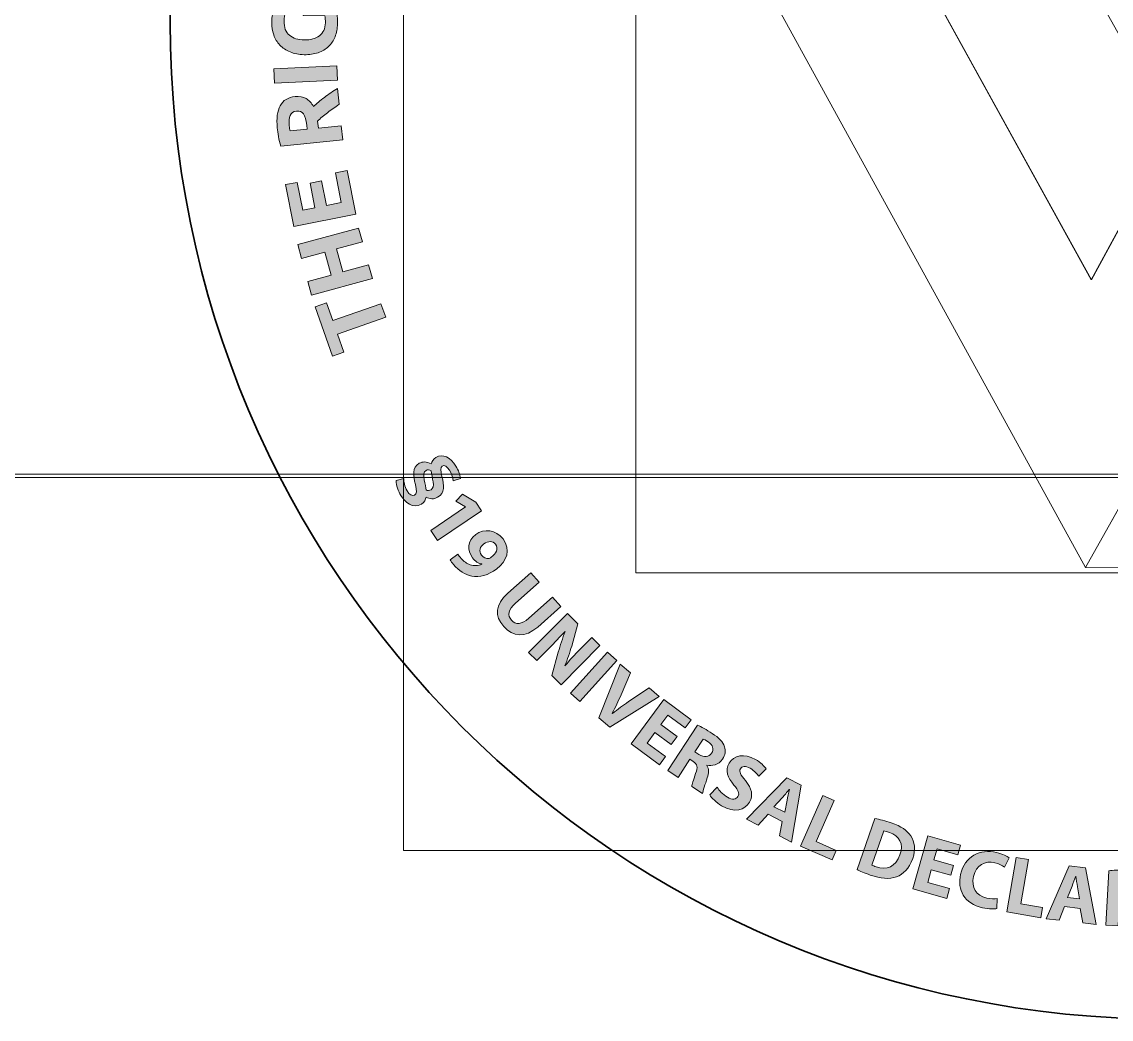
# Model space of a CAD drawing. Header units: inches. Extents: x -2274 to 2242, y -41 to -2.
# Drawn here: x 6.42 to 27.72, y -40.91 to -21.41 of the extents above; entities that cross this region are included whole.
import ezdxf

# ---------------------------------------------------------------- set-up
doc = ezdxf.new("R2010")
doc.units = ezdxf.units.IN
doc.header["$MEASUREMENT"] = 0
doc.layers.add('Layer 3', color=7, linetype='Continuous')

# ---------------------------------------------------------------- blocks, each defined once
blk = doc.blocks.new('block 10')
at = {"layer": 'Layer 3', "true_color": 0xffffff}
h = blk.add_hatch(color=7, dxfattribs=at)
h.dxf.hatch_style = 2
edge = h.paths.add_edge_path()
edge.add_spline(control_points=[(11.545, -21.392), (11.542, -21.522), (11.577, -21.616), (11.648, -21.674), (11.719, -21.733), (11.816, -21.764), (11.941, -21.766), (12.002, -21.766), (12.056, -21.76), (12.106, -21.747), (12.156, -21.733), (12.198, -21.713), (12.234, -21.685), (12.27, -21.657), (12.299, -21.622), (12.319, -21.579), (12.339, -21.537), (12.35, -21.487), (12.351, -21.431), (12.351, -21.4), (12.351, -21.373), (12.35, -21.351), (12.349, -21.329), (12.347, -21.31), (12.344, -21.293), (12.344, -21.293), (11.915, -21.286), (11.915, -21.286), (11.915, -21.286), (11.919, -21.009), (11.919, -21.009), (11.919, -21.009), (12.53, -21.019), (12.53, -21.019), (12.543, -21.052), (12.556, -21.106), (12.569, -21.179), (12.583, -21.253), (12.589, -21.344), (12.587, -21.452), (12.586, -21.545), (12.57, -21.628), (12.54, -21.703), (12.511, -21.778), (12.468, -21.842), (12.413, -21.894), (12.357, -21.947), (12.289, -21.987), (12.209, -22.015), (12.129, -22.043), (12.039, -22.056), (11.936, -22.054), (11.833, -22.052), (11.742, -22.035), (11.663, -22.001), (11.584, -21.968), (11.517, -21.923), (11.463, -21.866), (11.409, -21.81), (11.368, -21.744), (11.341, -21.668), (11.314, -21.592), (11.301, -21.512), (11.302, -21.426), (11.303, -21.368), (11.308, -21.315), (11.316, -21.269), (11.325, -21.222), (11.334, -21.181), (11.345, -21.148), (11.355, -21.114), (11.366, -21.087), (11.377, -21.065), (11.388, -21.043), (11.397, -21.027), (11.403, -21.018), (11.403, -21.018), (11.624, -21.102), (11.624, -21.102), (11.603, -21.139), (11.585, -21.183), (11.57, -21.232), (11.554, -21.281), (11.546, -21.334), (11.545, -21.392)], knot_values=[0, 0, 0, 0, 1, 1, 1, 2, 2, 2, 3, 3, 3, 4, 4, 4, 5, 5, 5, 6, 6, 6, 7, 7, 7, 8, 8, 8, 9, 9, 9, 10, 10, 10, 11, 11, 11, 12, 12, 12, 13, 13, 13, 14, 14, 14, 15, 15, 15, 16, 16, 16, 17, 17, 17, 18, 18, 18, 19, 19, 19, 20, 20, 20, 21, 21, 21, 22, 22, 22, 23, 23, 23, 24, 24, 24, 25, 25, 25, 26, 26, 26, 27, 27, 27, 28, 28, 28, 28], degree=3, periodic=1)
h = blk.add_hatch(color=7, dxfattribs=at)
h.dxf.hatch_style = 2
h.paths.add_polyline_path([(11.356, -22.609), (11.342, -22.332), (12.575, -22.274), (12.588, -22.551)])
h = blk.add_hatch(color=7, dxfattribs=at)
h.dxf.hatch_style = 2
edge = h.paths.add_edge_path()
edge.add_spline(control_points=[(11.412, -23.484), (11.394, -23.3), (11.412, -23.156), (11.468, -23.051), (11.524, -22.946), (11.621, -22.887), (11.759, -22.873), (11.845, -22.865), (11.917, -22.878), (11.975, -22.912), (12.032, -22.946), (12.08, -22.999), (12.118, -23.07), (12.147, -23.042), (12.179, -23.013), (12.216, -22.982), (12.253, -22.951), (12.291, -22.92), (12.332, -22.889), (12.372, -22.858), (12.415, -22.828), (12.459, -22.798), (12.503, -22.769), (12.546, -22.741), (12.589, -22.715), (12.589, -22.715), (12.62, -23.024), (12.62, -23.024), (12.582, -23.051), (12.544, -23.078), (12.505, -23.105), (12.466, -23.132), (12.428, -23.16), (12.391, -23.188), (12.355, -23.216), (12.32, -23.244), (12.288, -23.271), (12.256, -23.298), (12.226, -23.325), (12.2, -23.352), (12.2, -23.352), (12.214, -23.488), (12.214, -23.488), (12.214, -23.488), (12.662, -23.444), (12.662, -23.444), (12.662, -23.444), (12.69, -23.72), (12.69, -23.72), (12.69, -23.72), (11.48, -23.841), (11.48, -23.841), (11.462, -23.781), (11.447, -23.72), (11.436, -23.656), (11.425, -23.592), (11.417, -23.535), (11.412, -23.484)], knot_values=[0, 0, 0, 0, 1, 1, 1, 2, 2, 2, 3, 3, 3, 4, 4, 4, 5, 5, 5, 6, 6, 6, 7, 7, 7, 8, 8, 8, 9, 9, 9, 10, 10, 10, 11, 11, 11, 12, 12, 12, 13, 13, 13, 14, 14, 14, 15, 15, 15, 16, 16, 16, 17, 17, 17, 18, 18, 18, 19, 19, 19, 19], degree=3, periodic=1)
edge = h.paths.add_edge_path()
edge.add_spline(control_points=[(11.646, -23.445), (11.648, -23.465), (11.65, -23.483), (11.653, -23.499), (11.656, -23.514), (11.659, -23.529), (11.661, -23.543), (11.661, -23.543), (11.994, -23.51), (11.994, -23.51), (11.994, -23.51), (11.987, -23.432), (11.987, -23.432), (11.976, -23.328), (11.956, -23.255), (11.925, -23.213), (11.895, -23.171), (11.848, -23.153), (11.786, -23.159), (11.725, -23.165), (11.685, -23.192), (11.664, -23.24), (11.643, -23.288), (11.637, -23.356), (11.646, -23.445)], knot_values=[0, 0, 0, 0, 1, 1, 1, 2, 2, 2, 3, 3, 3, 4, 4, 4, 5, 5, 5, 6, 6, 6, 7, 7, 7, 8, 8, 8, 8], degree=3, periodic=1)
h = blk.add_hatch(color=7, dxfattribs=at)
h.dxf.hatch_style = 2
h.paths.add_polyline_path([(12.945, -25.175), (11.734, -25.412), (11.574, -24.595), (11.803, -24.55), (11.909, -25.095), (12.147, -25.048), (12.052, -24.564), (12.276, -24.52), (12.371, -25.005), (12.662, -24.947), (12.548, -24.362), (12.776, -24.317)])
h = blk.add_hatch(color=7, dxfattribs=at)
h.dxf.hatch_style = 2
h.paths.add_polyline_path([(11.885, -26.036), (11.812, -25.768), (13.002, -25.444), (13.076, -25.712), (12.57, -25.849), (12.693, -26.3), (13.198, -26.162), (13.271, -26.43), (12.081, -26.754), (12.008, -26.486), (12.463, -26.362), (12.34, -25.912)])
h = blk.add_hatch(color=7, dxfattribs=at)
h.dxf.hatch_style = 2
h.paths.add_polyline_path([(12.152, -26.982), (12.375, -26.903), (12.498, -27.254), (13.439, -26.924), (13.531, -27.186), (12.59, -27.516), (12.714, -27.867), (12.49, -27.946)])
at = {"layer": 'Layer 3', "lineweight": 0}
for points in [[(11.356, -22.609), (11.342, -22.332), (12.575, -22.274), (12.588, -22.551), (11.356, -22.609)], [(12.945, -25.175), (11.734, -25.412), (11.574, -24.595), (11.803, -24.55), (11.909, -25.095), (12.147, -25.048), (12.052, -24.564), (12.276, -24.52), (12.371, -25.005), (12.662, -24.947), (12.548, -24.362), (12.776, -24.317), (12.945, -25.175)], [(11.885, -26.036), (11.812, -25.768), (13.002, -25.444), (13.076, -25.712), (12.57, -25.849), (12.693, -26.3), (13.198, -26.162), (13.271, -26.43), (12.081, -26.754), (12.008, -26.486), (12.463, -26.362), (12.34, -25.912), (11.885, -26.036)], [(12.152, -26.982), (12.375, -26.903), (12.498, -27.254), (13.439, -26.924), (13.531, -27.186), (12.59, -27.516), (12.714, -27.867), (12.49, -27.946), (12.152, -26.982)]]:
    blk.add_lwpolyline(points, dxfattribs=at)
for points, knots in [([(11.545, -21.392), (11.542, -21.522), (11.577, -21.616), (11.648, -21.674), (11.719, -21.733), (11.816, -21.764), (11.941, -21.766), (12.002, -21.766), (12.056, -21.76), (12.106, -21.747), (12.156, -21.733), (12.198, -21.713), (12.234, -21.685), (12.27, -21.657), (12.299, -21.622), (12.319, -21.579), (12.339, -21.537), (12.35, -21.487), (12.351, -21.431), (12.351, -21.4), (12.351, -21.373), (12.35, -21.351), (12.349, -21.329), (12.347, -21.31), (12.344, -21.293), (12.344, -21.293), (11.915, -21.286), (11.915, -21.286), (11.915, -21.286), (11.919, -21.009), (11.919, -21.009), (11.919, -21.009), (12.53, -21.019), (12.53, -21.019), (12.543, -21.052), (12.556, -21.106), (12.569, -21.179), (12.583, -21.253), (12.589, -21.344), (12.587, -21.452), (12.586, -21.545), (12.57, -21.628), (12.54, -21.703), (12.511, -21.778), (12.468, -21.842), (12.413, -21.894), (12.357, -21.947), (12.289, -21.987), (12.209, -22.015), (12.129, -22.043), (12.039, -22.056), (11.936, -22.054), (11.833, -22.052), (11.742, -22.035), (11.663, -22.001), (11.584, -21.968), (11.517, -21.923), (11.463, -21.866), (11.409, -21.81), (11.368, -21.744), (11.341, -21.668), (11.314, -21.592), (11.301, -21.512), (11.302, -21.426), (11.303, -21.368), (11.308, -21.315), (11.316, -21.269), (11.325, -21.222), (11.334, -21.181), (11.345, -21.148), (11.355, -21.114), (11.366, -21.087), (11.377, -21.065), (11.388, -21.043), (11.397, -21.027), (11.403, -21.018), (11.403, -21.018), (11.624, -21.102), (11.624, -21.102), (11.603, -21.139), (11.585, -21.183), (11.57, -21.232), (11.554, -21.281), (11.546, -21.334), (11.545, -21.392)], [0, 0, 0, 0, 1, 1, 1, 2, 2, 2, 3, 3, 3, 4, 4, 4, 5, 5, 5, 6, 6, 6, 7, 7, 7, 8, 8, 8, 9, 9, 9, 10, 10, 10, 11, 11, 11, 12, 12, 12, 13, 13, 13, 14, 14, 14, 15, 15, 15, 16, 16, 16, 17, 17, 17, 18, 18, 18, 19, 19, 19, 20, 20, 20, 21, 21, 21, 22, 22, 22, 23, 23, 23, 24, 24, 24, 25, 25, 25, 26, 26, 26, 27, 27, 27, 28, 28, 28, 28]), ([(11.412, -23.484), (11.394, -23.3), (11.412, -23.156), (11.468, -23.051), (11.524, -22.946), (11.621, -22.887), (11.759, -22.873), (11.845, -22.865), (11.917, -22.878), (11.975, -22.912), (12.032, -22.946), (12.08, -22.999), (12.118, -23.07), (12.147, -23.042), (12.179, -23.013), (12.216, -22.982), (12.253, -22.951), (12.291, -22.92), (12.332, -22.889), (12.372, -22.858), (12.415, -22.828), (12.459, -22.798), (12.503, -22.769), (12.546, -22.741), (12.589, -22.715), (12.589, -22.715), (12.62, -23.024), (12.62, -23.024), (12.582, -23.051), (12.544, -23.078), (12.505, -23.105), (12.466, -23.132), (12.428, -23.16), (12.391, -23.188), (12.355, -23.216), (12.32, -23.244), (12.288, -23.271), (12.256, -23.298), (12.226, -23.325), (12.2, -23.352), (12.2, -23.352), (12.214, -23.488), (12.214, -23.488), (12.214, -23.488), (12.662, -23.444), (12.662, -23.444), (12.662, -23.444), (12.69, -23.72), (12.69, -23.72), (12.69, -23.72), (11.48, -23.841), (11.48, -23.841), (11.462, -23.781), (11.447, -23.72), (11.436, -23.656), (11.425, -23.592), (11.417, -23.535), (11.412, -23.484)], [0, 0, 0, 0, 1, 1, 1, 2, 2, 2, 3, 3, 3, 4, 4, 4, 5, 5, 5, 6, 6, 6, 7, 7, 7, 8, 8, 8, 9, 9, 9, 10, 10, 10, 11, 11, 11, 12, 12, 12, 13, 13, 13, 14, 14, 14, 15, 15, 15, 16, 16, 16, 17, 17, 17, 18, 18, 18, 19, 19, 19, 19]), ([(11.646, -23.445), (11.648, -23.465), (11.65, -23.483), (11.653, -23.499), (11.656, -23.514), (11.659, -23.529), (11.661, -23.543), (11.661, -23.543), (11.994, -23.51), (11.994, -23.51), (11.994, -23.51), (11.987, -23.432), (11.987, -23.432), (11.976, -23.328), (11.956, -23.255), (11.925, -23.213), (11.895, -23.171), (11.848, -23.153), (11.786, -23.159), (11.725, -23.165), (11.685, -23.192), (11.664, -23.24), (11.643, -23.288), (11.637, -23.356), (11.646, -23.445)], [0, 0, 0, 0, 1, 1, 1, 2, 2, 2, 3, 3, 3, 4, 4, 4, 5, 5, 5, 6, 6, 6, 7, 7, 7, 8, 8, 8, 8])]:
    blk.add_open_spline(points, degree=3, knots=knots, dxfattribs=at)
blk = doc.blocks.new('block 11')
at = {"layer": 'Layer 3', "true_color": 0xffffff}
h = blk.add_hatch(color=7, dxfattribs=at)
h.dxf.hatch_style = 2
edge = h.paths.add_edge_path()
edge.add_spline(control_points=[(14.848, -30.383), (14.843, -30.331), (14.827, -30.261), (14.778, -30.18), (14.73, -30.099), (14.678, -30.072), (14.638, -30.096), (14.597, -30.12), (14.601, -30.183), (14.63, -30.3), (14.674, -30.476), (14.688, -30.62), (14.547, -30.705), (14.474, -30.749), (14.394, -30.743), (14.319, -30.705), (14.315, -30.743), (14.291, -30.804), (14.229, -30.842), (14.062, -30.942), (13.904, -30.797), (13.827, -30.67), (13.778, -30.588), (13.731, -30.479), (13.734, -30.377), (13.734, -30.377), (13.884, -30.341), (13.884, -30.341), (13.884, -30.395), (13.901, -30.5), (13.951, -30.583), (13.994, -30.655), (14.05, -30.693), (14.097, -30.665), (14.142, -30.638), (14.142, -30.582), (14.112, -30.458), (14.069, -30.286), (14.047, -30.125), (14.185, -30.043), (14.244, -30.007), (14.336, -30.003), (14.42, -30.056), (14.427, -30.014), (14.462, -29.957), (14.512, -29.927), (14.651, -29.843), (14.804, -29.931), (14.905, -30.098), (14.952, -30.178), (14.986, -30.258), (14.994, -30.34), (14.994, -30.34), (14.848, -30.383), (14.848, -30.383)], knot_values=[0, 0, 0, 0, 1, 1, 1, 2, 2, 2, 3, 3, 3, 4, 4, 4, 5, 5, 5, 6, 6, 6, 7, 7, 7, 8, 8, 8, 9, 9, 9, 10, 10, 10, 11, 11, 11, 12, 12, 12, 13, 13, 13, 14, 14, 14, 15, 15, 15, 16, 16, 16, 17, 17, 17, 18, 18, 18, 18], degree=3, periodic=1)
edge = h.paths.add_edge_path()
edge.add_spline(control_points=[(14.284, -30.366), (14.298, -30.443), (14.319, -30.522), (14.322, -30.564), (14.351, -30.578), (14.388, -30.578), (14.417, -30.561), (14.457, -30.537), (14.473, -30.489), (14.459, -30.407), (14.446, -30.336), (14.425, -30.242), (14.42, -30.189), (14.388, -30.169), (14.351, -30.164), (14.319, -30.182), (14.274, -30.21), (14.263, -30.267), (14.284, -30.366)], knot_values=[0, 0, 0, 0, 1, 1, 1, 2, 2, 2, 3, 3, 3, 4, 4, 4, 5, 5, 5, 6, 6, 6, 6], degree=3, periodic=1)
h = blk.add_hatch(color=7, dxfattribs=at)
h.dxf.hatch_style = 2
h.paths.add_polyline_path([(15.094, -30.896), (15.093, -30.893), (14.903, -30.782), (15.032, -30.646), (15.292, -30.802), (15.405, -30.969), (14.545, -31.553), (14.413, -31.359)])
h = blk.add_hatch(color=7, dxfattribs=at)
h.dxf.hatch_style = 2
edge = h.paths.add_edge_path()
edge.add_spline(control_points=[(14.943, -31.817), (14.959, -31.843), (14.975, -31.865), (15.007, -31.901), (15.055, -31.957), (15.117, -32.005), (15.182, -32.026), (15.259, -32.052), (15.339, -32.047), (15.413, -32.015), (15.413, -32.015), (15.412, -32.01), (15.412, -32.01), (15.346, -32.002), (15.283, -31.965), (15.227, -31.89), (15.121, -31.749), (15.129, -31.556), (15.29, -31.435), (15.452, -31.313), (15.687, -31.34), (15.825, -31.522), (15.986, -31.735), (15.898, -31.959), (15.704, -32.106), (15.532, -32.236), (15.364, -32.276), (15.213, -32.249), (15.082, -32.223), (14.961, -32.145), (14.858, -32.02), (14.83, -31.988), (14.807, -31.954), (14.792, -31.932), (14.792, -31.932), (14.943, -31.817), (14.943, -31.817)], knot_values=[0, 0, 0, 0, 1, 1, 1, 2, 2, 2, 3, 3, 3, 4, 4, 4, 5, 5, 5, 6, 6, 6, 7, 7, 7, 8, 8, 8, 9, 9, 9, 10, 10, 10, 11, 11, 11, 12, 12, 12, 12], degree=3, periodic=1)
edge = h.paths.add_edge_path()
edge.add_spline(control_points=[(15.448, -31.62), (15.376, -31.674), (15.344, -31.759), (15.404, -31.838), (15.443, -31.89), (15.497, -31.908), (15.54, -31.904), (15.556, -31.901), (15.572, -31.895), (15.596, -31.877), (15.684, -31.811), (15.746, -31.712), (15.679, -31.624), (15.629, -31.558), (15.534, -31.554), (15.448, -31.62)], knot_values=[0, 0, 0, 0, 1, 1, 1, 2, 2, 2, 3, 3, 3, 4, 4, 4, 5, 5, 5, 5], degree=3, periodic=1)
h = blk.add_hatch(color=7, dxfattribs=at)
h.dxf.hatch_style = 2
edge = h.paths.add_edge_path()
edge.add_spline(control_points=[(16.533, -32.366), (16.533, -32.366), (16.069, -32.778), (16.069, -32.778), (15.93, -32.901), (15.907, -33.016), (15.989, -33.109), (16.074, -33.205), (16.188, -33.198), (16.33, -33.072), (16.33, -33.072), (16.793, -32.66), (16.793, -32.66), (16.793, -32.66), (16.955, -32.842), (16.955, -32.842), (16.955, -32.842), (16.503, -33.243), (16.503, -33.243), (16.254, -33.463), (16.025, -33.443), (15.838, -33.232), (15.658, -33.029), (15.664, -32.81), (15.921, -32.582), (15.921, -32.582), (16.37, -32.183), (16.37, -32.183), (16.37, -32.183), (16.533, -32.366), (16.533, -32.366)], knot_values=[0, 0, 0, 0, 1, 1, 1, 2, 2, 2, 3, 3, 3, 4, 4, 4, 5, 5, 5, 6, 6, 6, 7, 7, 7, 8, 8, 8, 9, 9, 9, 10, 10, 10, 10], degree=3, periodic=1)
h = blk.add_hatch(color=7, dxfattribs=at)
h.dxf.hatch_style = 2
edge = h.paths.add_edge_path()
edge.add_spline(control_points=[(16.326, -33.743), (16.326, -33.743), (17.084, -32.977), (17.084, -32.977), (17.084, -32.977), (17.286, -33.178), (17.286, -33.178), (17.286, -33.178), (17.167, -33.616), (17.167, -33.616), (17.132, -33.741), (17.084, -33.881), (17.032, -34.002), (17.032, -34.002), (17.036, -34.005), (17.036, -34.005), (17.124, -33.893), (17.223, -33.786), (17.337, -33.671), (17.337, -33.671), (17.559, -33.447), (17.559, -33.447), (17.559, -33.447), (17.717, -33.605), (17.717, -33.605), (17.717, -33.605), (16.959, -34.371), (16.959, -34.371), (16.959, -34.371), (16.778, -34.191), (16.778, -34.191), (16.778, -34.191), (16.906, -33.733), (16.906, -33.733), (16.942, -33.607), (16.99, -33.458), (17.042, -33.331), (17.042, -33.331), (17.037, -33.329), (17.037, -33.329), (16.941, -33.435), (16.837, -33.545), (16.713, -33.67), (16.713, -33.67), (16.484, -33.9), (16.484, -33.9), (16.484, -33.9), (16.326, -33.743), (16.326, -33.743)], knot_values=[0, 0, 0, 0, 1, 1, 1, 2, 2, 2, 3, 3, 3, 4, 4, 4, 5, 5, 5, 6, 6, 6, 7, 7, 7, 8, 8, 8, 9, 9, 9, 10, 10, 10, 11, 11, 11, 12, 12, 12, 13, 13, 13, 14, 14, 14, 15, 15, 15, 16, 16, 16, 16], degree=3, periodic=1)
h = blk.add_hatch(color=7, dxfattribs=at)
h.dxf.hatch_style = 2
h.paths.add_polyline_path([(18.047, -33.896), (17.325, -34.698), (17.143, -34.534), (17.865, -33.732)])
h = blk.add_hatch(color=7, dxfattribs=at)
h.dxf.hatch_style = 2
edge = h.paths.add_edge_path()
edge.add_spline(control_points=[(17.695, -35.018), (17.695, -35.018), (18.115, -33.967), (18.115, -33.967), (18.115, -33.967), (18.32, -34.137), (18.32, -34.137), (18.32, -34.137), (18.132, -34.572), (18.132, -34.572), (18.078, -34.694), (18.026, -34.81), (17.96, -34.93), (17.96, -34.93), (17.964, -34.933), (17.964, -34.933), (18.067, -34.851), (18.175, -34.773), (18.281, -34.702), (18.281, -34.702), (18.68, -34.434), (18.68, -34.434), (18.68, -34.434), (18.88, -34.599), (18.88, -34.599), (18.88, -34.599), (17.914, -35.199), (17.914, -35.199), (17.914, -35.199), (17.695, -35.018), (17.695, -35.018)], knot_values=[0, 0, 0, 0, 1, 1, 1, 2, 2, 2, 3, 3, 3, 4, 4, 4, 5, 5, 5, 6, 6, 6, 7, 7, 7, 8, 8, 8, 9, 9, 9, 10, 10, 10, 10], degree=3, periodic=1)
h = blk.add_hatch(color=7, dxfattribs=at)
h.dxf.hatch_style = 2
h.paths.add_polyline_path([(19.113, -35.542), (18.794, -35.307), (18.643, -35.512), (18.999, -35.775), (18.881, -35.936), (18.327, -35.528), (18.966, -34.661), (19.501, -35.056), (19.383, -35.216), (19.044, -34.967), (18.912, -35.147), (19.231, -35.382)])
h = blk.add_hatch(color=7, dxfattribs=at)
h.dxf.hatch_style = 2
edge = h.paths.add_edge_path()
edge.add_spline(control_points=[(19.628, -35.163), (19.701, -35.195), (19.803, -35.251), (19.912, -35.322), (20.045, -35.41), (20.125, -35.491), (20.156, -35.584), (20.181, -35.662), (20.17, -35.744), (20.115, -35.827), (20.04, -35.942), (19.906, -35.967), (19.811, -35.944), (19.811, -35.944), (19.808, -35.948), (19.808, -35.948), (19.854, -36.015), (19.849, -36.098), (19.818, -36.195), (19.779, -36.315), (19.73, -36.451), (19.724, -36.497), (19.724, -36.497), (19.516, -36.36), (19.516, -36.36), (19.518, -36.325), (19.545, -36.238), (19.591, -36.109), (19.641, -35.982), (19.622, -35.925), (19.54, -35.87), (19.54, -35.87), (19.479, -35.829), (19.479, -35.829), (19.479, -35.829), (19.246, -36.183), (19.246, -36.183), (19.246, -36.183), (19.045, -36.051), (19.045, -36.051), (19.045, -36.051), (19.628, -35.163), (19.628, -35.163)], knot_values=[0, 0, 0, 0, 1, 1, 1, 2, 2, 2, 3, 3, 3, 4, 4, 4, 5, 5, 5, 6, 6, 6, 7, 7, 7, 8, 8, 8, 9, 9, 9, 10, 10, 10, 11, 11, 11, 12, 12, 12, 13, 13, 13, 14, 14, 14, 14], degree=3, periodic=1)
edge = h.paths.add_edge_path()
edge.add_spline(control_points=[(19.575, -35.683), (19.575, -35.683), (19.655, -35.735), (19.655, -35.735), (19.757, -35.802), (19.85, -35.79), (19.902, -35.712), (19.956, -35.629), (19.927, -35.551), (19.835, -35.488), (19.786, -35.456), (19.755, -35.441), (19.739, -35.434), (19.739, -35.434), (19.575, -35.683), (19.575, -35.683)], knot_values=[0, 0, 0, 0, 1, 1, 1, 2, 2, 2, 3, 3, 3, 4, 4, 4, 5, 5, 5, 5], degree=3, periodic=1)
h = blk.add_hatch(color=7, dxfattribs=at)
h.dxf.hatch_style = 2
edge = h.paths.add_edge_path()
edge.add_spline(control_points=[(20.012, -36.375), (20.051, -36.437), (20.121, -36.517), (20.211, -36.57), (20.308, -36.627), (20.383, -36.616), (20.418, -36.555), (20.452, -36.497), (20.427, -36.438), (20.339, -36.333), (20.215, -36.188), (20.164, -36.044), (20.243, -35.908), (20.336, -35.749), (20.54, -35.705), (20.76, -35.833), (20.865, -35.894), (20.93, -35.962), (20.971, -36.019), (20.971, -36.019), (20.824, -36.162), (20.824, -36.162), (20.797, -36.122), (20.746, -36.057), (20.655, -36.004), (20.564, -35.95), (20.495, -35.966), (20.467, -36.014), (20.433, -36.074), (20.47, -36.131), (20.563, -36.247), (20.692, -36.404), (20.72, -36.535), (20.643, -36.666), (20.552, -36.823), (20.354, -36.885), (20.098, -36.736), (19.992, -36.673), (19.903, -36.585), (19.867, -36.525), (19.867, -36.525), (20.012, -36.375), (20.012, -36.375)], knot_values=[0, 0, 0, 0, 1, 1, 1, 2, 2, 2, 3, 3, 3, 4, 4, 4, 5, 5, 5, 6, 6, 6, 7, 7, 7, 8, 8, 8, 9, 9, 9, 10, 10, 10, 11, 11, 11, 12, 12, 12, 13, 13, 13, 14, 14, 14, 14], degree=3, periodic=1)
h = blk.add_hatch(color=7, dxfattribs=at)
h.dxf.hatch_style = 2
h.paths.add_polyline_path([(21.007, -36.904), (20.813, -37.116), (20.587, -37.001), (21.371, -36.19), (21.656, -36.335), (21.465, -37.448), (21.231, -37.329), (21.282, -37.044)])
edge = h.paths.add_edge_path()
edge.add_spline(control_points=[(21.334, -36.866), (21.334, -36.866), (21.378, -36.631), (21.378, -36.631), (21.39, -36.566), (21.409, -36.486), (21.424, -36.421), (21.424, -36.421), (21.421, -36.42), (21.421, -36.42), (21.378, -36.469), (21.326, -36.535), (21.282, -36.583), (21.282, -36.583), (21.121, -36.757), (21.121, -36.757), (21.121, -36.757), (21.334, -36.866), (21.334, -36.866)], knot_values=[0, 0, 0, 0, 1, 1, 1, 2, 2, 2, 3, 3, 3, 4, 4, 4, 5, 5, 5, 6, 6, 6, 6], degree=3, periodic=1)
h = blk.add_hatch(color=7, dxfattribs=at)
h.dxf.hatch_style = 2
h.paths.add_polyline_path([(22.076, -36.538), (22.3, -36.637), (21.947, -37.437), (22.34, -37.61), (22.257, -37.797), (21.641, -37.525)])
h = blk.add_hatch(color=7, dxfattribs=at)
h.dxf.hatch_style = 2
edge = h.paths.add_edge_path()
edge.add_spline(control_points=[(23.097, -36.986), (23.187, -37.002), (23.3, -37.032), (23.416, -37.073), (23.61, -37.141), (23.723, -37.219), (23.796, -37.328), (23.874, -37.443), (23.897, -37.592), (23.834, -37.772), (23.766, -37.967), (23.648, -38.077), (23.52, -38.126), (23.382, -38.178), (23.204, -38.163), (23.004, -38.093), (22.885, -38.052), (22.803, -38.015), (22.748, -37.987), (22.748, -37.987), (23.097, -36.986), (23.097, -36.986)], knot_values=[0, 0, 0, 0, 1, 1, 1, 2, 2, 2, 3, 3, 3, 4, 4, 4, 5, 5, 5, 6, 6, 6, 7, 7, 7, 7], degree=3, periodic=1)
edge = h.paths.add_edge_path()
edge.add_spline(control_points=[(23.038, -37.898), (23.056, -37.909), (23.088, -37.921), (23.117, -37.931), (23.325, -38.005), (23.501, -37.938), (23.586, -37.694), (23.662, -37.483), (23.577, -37.328), (23.378, -37.258), (23.327, -37.24), (23.292, -37.234), (23.271, -37.231), (23.271, -37.231), (23.038, -37.898), (23.038, -37.898)], knot_values=[0, 0, 0, 0, 1, 1, 1, 2, 2, 2, 3, 3, 3, 4, 4, 4, 5, 5, 5, 5], degree=3, periodic=1)
h = blk.add_hatch(color=7, dxfattribs=at)
h.dxf.hatch_style = 2
h.paths.add_polyline_path([(24.578, -38.097), (24.196, -37.989), (24.127, -38.236), (24.553, -38.356), (24.499, -38.549), (23.837, -38.361), (24.13, -37.324), (24.771, -37.505), (24.716, -37.698), (24.311, -37.583), (24.25, -37.798), (24.632, -37.906)])
h = blk.add_hatch(color=7, dxfattribs=at)
h.dxf.hatch_style = 2
edge = h.paths.add_edge_path()
edge.add_spline(control_points=[(25.482, -38.748), (25.433, -38.76), (25.329, -38.761), (25.201, -38.732), (24.837, -38.649), (24.702, -38.38), (24.77, -38.08), (24.852, -37.721), (25.153, -37.58), (25.472, -37.652), (25.595, -37.68), (25.683, -37.727), (25.72, -37.758), (25.72, -37.758), (25.629, -37.936), (25.629, -37.936), (25.585, -37.905), (25.522, -37.871), (25.438, -37.852), (25.249, -37.809), (25.076, -37.889), (25.023, -38.123), (24.975, -38.334), (25.07, -38.495), (25.282, -38.543), (25.353, -38.56), (25.437, -38.562), (25.488, -38.554), (25.488, -38.554), (25.482, -38.748), (25.482, -38.748)], knot_values=[0, 0, 0, 0, 1, 1, 1, 2, 2, 2, 3, 3, 3, 4, 4, 4, 5, 5, 5, 6, 6, 6, 7, 7, 7, 8, 8, 8, 9, 9, 9, 10, 10, 10, 10], degree=3, periodic=1)
h = blk.add_hatch(color=7, dxfattribs=at)
h.dxf.hatch_style = 2
h.paths.add_polyline_path([(25.855, -37.75), (26.096, -37.791), (25.949, -38.652), (26.372, -38.724), (26.338, -38.926), (25.674, -38.813)])
h = blk.add_hatch(color=7, dxfattribs=at)
h.dxf.hatch_style = 2
h.paths.add_polyline_path([(26.804, -38.709), (26.696, -38.975), (26.445, -38.946), (26.895, -37.914), (27.213, -37.95), (27.421, -39.059), (27.161, -39.029), (27.11, -38.745)])
edge = h.paths.add_edge_path()
edge.add_spline(control_points=[(27.096, -38.559), (27.096, -38.559), (27.055, -38.325), (27.055, -38.325), (27.044, -38.259), (27.034, -38.177), (27.025, -38.112), (27.025, -38.112), (27.022, -38.112), (27.022, -38.112), (26.999, -38.173), (26.974, -38.252), (26.949, -38.312), (26.949, -38.312), (26.859, -38.532), (26.859, -38.532), (26.859, -38.532), (27.096, -38.559), (27.096, -38.559)], knot_values=[0, 0, 0, 0, 1, 1, 1, 2, 2, 2, 3, 3, 3, 4, 4, 4, 5, 5, 5, 6, 6, 6, 6], degree=3, periodic=1)
h = blk.add_hatch(color=7, dxfattribs=at)
h.dxf.hatch_style = 2
edge = h.paths.add_edge_path()
edge.add_spline(control_points=[(27.667, -38.007), (27.746, -37.998), (27.863, -37.995), (27.993, -38.002), (28.153, -38.01), (28.263, -38.04), (28.337, -38.106), (28.398, -38.16), (28.429, -38.237), (28.424, -38.336), (28.416, -38.474), (28.314, -38.563), (28.219, -38.591), (28.219, -38.591), (28.219, -38.596), (28.219, -38.596), (28.293, -38.631), (28.33, -38.705), (28.352, -38.805), (28.379, -38.929), (28.405, -39.071), (28.423, -39.114), (28.423, -39.114), (28.174, -39.1), (28.174, -39.1), (28.158, -39.069), (28.137, -38.98), (28.113, -38.845), (28.091, -38.709), (28.047, -38.67), (27.948, -38.663), (27.948, -38.663), (27.874, -38.659), (27.874, -38.659), (27.874, -38.659), (27.851, -39.083), (27.851, -39.083), (27.851, -39.083), (27.61, -39.07), (27.61, -39.07), (27.61, -39.07), (27.667, -38.007), (27.667, -38.007)], knot_values=[0, 0, 0, 0, 1, 1, 1, 2, 2, 2, 3, 3, 3, 4, 4, 4, 5, 5, 5, 6, 6, 6, 7, 7, 7, 8, 8, 8, 9, 9, 9, 10, 10, 10, 11, 11, 11, 12, 12, 12, 13, 13, 13, 14, 14, 14, 14], degree=3, periodic=1)
edge = h.paths.add_edge_path()
edge.add_spline(control_points=[(27.884, -38.483), (27.884, -38.483), (27.979, -38.489), (27.979, -38.489), (28.101, -38.495), (28.176, -38.438), (28.181, -38.344), (28.186, -38.245), (28.122, -38.192), (28.01, -38.184), (27.951, -38.181), (27.917, -38.184), (27.899, -38.186), (27.899, -38.186), (27.884, -38.483), (27.884, -38.483)], knot_values=[0, 0, 0, 0, 1, 1, 1, 2, 2, 2, 3, 3, 3, 4, 4, 4, 5, 5, 5, 5], degree=3, periodic=1)
at = {"layer": 'Layer 3', "lineweight": 0}
for points in [[(15.094, -30.896), (15.093, -30.893), (14.903, -30.782), (15.032, -30.646), (15.292, -30.802), (15.405, -30.969), (14.545, -31.553), (14.413, -31.359), (15.094, -30.896)], [(18.047, -33.896), (17.325, -34.698), (17.143, -34.534), (17.865, -33.732), (18.047, -33.896)], [(19.113, -35.542), (18.794, -35.307), (18.643, -35.512), (18.999, -35.775), (18.881, -35.936), (18.327, -35.528), (18.966, -34.661), (19.501, -35.056), (19.383, -35.216), (19.044, -34.967), (18.912, -35.147), (19.231, -35.382), (19.113, -35.542)], [(21.007, -36.904), (20.813, -37.116), (20.587, -37.001), (21.371, -36.19), (21.656, -36.335), (21.465, -37.448), (21.231, -37.329), (21.282, -37.044), (21.007, -36.904)], [(22.076, -36.538), (22.3, -36.637), (21.947, -37.437), (22.34, -37.61), (22.257, -37.797), (21.641, -37.525), (22.076, -36.538)], [(24.578, -38.097), (24.196, -37.989), (24.127, -38.236), (24.553, -38.356), (24.499, -38.549), (23.837, -38.361), (24.13, -37.324), (24.771, -37.505), (24.716, -37.698), (24.311, -37.583), (24.25, -37.798), (24.632, -37.906), (24.578, -38.097)], [(25.855, -37.75), (26.096, -37.791), (25.949, -38.652), (26.372, -38.724), (26.338, -38.926), (25.674, -38.813), (25.855, -37.75)], [(26.804, -38.709), (26.696, -38.975), (26.445, -38.946), (26.895, -37.914), (27.213, -37.95), (27.421, -39.059), (27.161, -39.029), (27.11, -38.745), (26.804, -38.709)]]:
    blk.add_lwpolyline(points, dxfattribs=at)
for points, knots in [([(14.848, -30.383), (14.843, -30.331), (14.827, -30.261), (14.778, -30.18), (14.73, -30.099), (14.678, -30.072), (14.638, -30.096), (14.597, -30.12), (14.601, -30.183), (14.63, -30.3), (14.674, -30.476), (14.688, -30.62), (14.547, -30.705), (14.474, -30.749), (14.394, -30.743), (14.319, -30.705), (14.315, -30.743), (14.291, -30.804), (14.229, -30.842), (14.062, -30.942), (13.904, -30.797), (13.827, -30.67), (13.778, -30.588), (13.731, -30.479), (13.734, -30.377), (13.734, -30.377), (13.884, -30.341), (13.884, -30.341), (13.884, -30.395), (13.901, -30.5), (13.951, -30.583), (13.994, -30.655), (14.05, -30.693), (14.097, -30.665), (14.142, -30.638), (14.142, -30.582), (14.112, -30.458), (14.069, -30.286), (14.047, -30.125), (14.185, -30.043), (14.244, -30.007), (14.336, -30.003), (14.42, -30.056), (14.427, -30.014), (14.462, -29.957), (14.512, -29.927), (14.651, -29.843), (14.804, -29.931), (14.905, -30.098), (14.952, -30.178), (14.986, -30.258), (14.994, -30.34), (14.994, -30.34), (14.848, -30.383), (14.848, -30.383)], [0, 0, 0, 0, 1, 1, 1, 2, 2, 2, 3, 3, 3, 4, 4, 4, 5, 5, 5, 6, 6, 6, 7, 7, 7, 8, 8, 8, 9, 9, 9, 10, 10, 10, 11, 11, 11, 12, 12, 12, 13, 13, 13, 14, 14, 14, 15, 15, 15, 16, 16, 16, 17, 17, 17, 18, 18, 18, 18]), ([(14.284, -30.366), (14.298, -30.443), (14.319, -30.522), (14.322, -30.564), (14.351, -30.578), (14.388, -30.578), (14.417, -30.561), (14.457, -30.537), (14.473, -30.489), (14.459, -30.407), (14.446, -30.336), (14.425, -30.242), (14.42, -30.189), (14.388, -30.169), (14.351, -30.164), (14.319, -30.182), (14.274, -30.21), (14.263, -30.267), (14.284, -30.366)], [0, 0, 0, 0, 1, 1, 1, 2, 2, 2, 3, 3, 3, 4, 4, 4, 5, 5, 5, 6, 6, 6, 6]), ([(14.943, -31.817), (14.959, -31.843), (14.975, -31.865), (15.007, -31.901), (15.055, -31.957), (15.117, -32.005), (15.182, -32.026), (15.259, -32.052), (15.339, -32.047), (15.413, -32.015), (15.413, -32.015), (15.412, -32.01), (15.412, -32.01), (15.346, -32.002), (15.283, -31.965), (15.227, -31.89), (15.121, -31.749), (15.129, -31.556), (15.29, -31.435), (15.452, -31.313), (15.687, -31.34), (15.825, -31.522), (15.986, -31.735), (15.898, -31.959), (15.704, -32.106), (15.532, -32.236), (15.364, -32.276), (15.213, -32.249), (15.082, -32.223), (14.961, -32.145), (14.858, -32.02), (14.83, -31.988), (14.807, -31.954), (14.792, -31.932), (14.792, -31.932), (14.943, -31.817), (14.943, -31.817)], [0, 0, 0, 0, 1, 1, 1, 2, 2, 2, 3, 3, 3, 4, 4, 4, 5, 5, 5, 6, 6, 6, 7, 7, 7, 8, 8, 8, 9, 9, 9, 10, 10, 10, 11, 11, 11, 12, 12, 12, 12]), ([(15.448, -31.62), (15.376, -31.674), (15.344, -31.759), (15.404, -31.838), (15.443, -31.89), (15.497, -31.908), (15.54, -31.904), (15.556, -31.901), (15.572, -31.895), (15.596, -31.877), (15.684, -31.811), (15.746, -31.712), (15.679, -31.624), (15.629, -31.558), (15.534, -31.554), (15.448, -31.62)], [0, 0, 0, 0, 1, 1, 1, 2, 2, 2, 3, 3, 3, 4, 4, 4, 5, 5, 5, 5]), ([(16.533, -32.366), (16.533, -32.366), (16.069, -32.778), (16.069, -32.778), (15.93, -32.901), (15.907, -33.016), (15.989, -33.109), (16.074, -33.205), (16.188, -33.198), (16.33, -33.072), (16.33, -33.072), (16.793, -32.66), (16.793, -32.66), (16.793, -32.66), (16.955, -32.842), (16.955, -32.842), (16.955, -32.842), (16.503, -33.243), (16.503, -33.243), (16.254, -33.463), (16.025, -33.443), (15.838, -33.232), (15.658, -33.029), (15.664, -32.81), (15.921, -32.582), (15.921, -32.582), (16.37, -32.183), (16.37, -32.183), (16.37, -32.183), (16.533, -32.366), (16.533, -32.366)], [0, 0, 0, 0, 1, 1, 1, 2, 2, 2, 3, 3, 3, 4, 4, 4, 5, 5, 5, 6, 6, 6, 7, 7, 7, 8, 8, 8, 9, 9, 9, 10, 10, 10, 10]), ([(16.326, -33.743), (16.326, -33.743), (17.084, -32.977), (17.084, -32.977), (17.084, -32.977), (17.286, -33.178), (17.286, -33.178), (17.286, -33.178), (17.167, -33.616), (17.167, -33.616), (17.132, -33.741), (17.084, -33.881), (17.032, -34.002), (17.032, -34.002), (17.036, -34.005), (17.036, -34.005), (17.124, -33.893), (17.223, -33.786), (17.337, -33.671), (17.337, -33.671), (17.559, -33.447), (17.559, -33.447), (17.559, -33.447), (17.717, -33.605), (17.717, -33.605), (17.717, -33.605), (16.959, -34.371), (16.959, -34.371), (16.959, -34.371), (16.778, -34.191), (16.778, -34.191), (16.778, -34.191), (16.906, -33.733), (16.906, -33.733), (16.942, -33.607), (16.99, -33.458), (17.042, -33.331), (17.042, -33.331), (17.037, -33.329), (17.037, -33.329), (16.941, -33.435), (16.837, -33.545), (16.713, -33.67), (16.713, -33.67), (16.484, -33.9), (16.484, -33.9), (16.484, -33.9), (16.326, -33.743), (16.326, -33.743)], [0, 0, 0, 0, 1, 1, 1, 2, 2, 2, 3, 3, 3, 4, 4, 4, 5, 5, 5, 6, 6, 6, 7, 7, 7, 8, 8, 8, 9, 9, 9, 10, 10, 10, 11, 11, 11, 12, 12, 12, 13, 13, 13, 14, 14, 14, 15, 15, 15, 16, 16, 16, 16]), ([(17.695, -35.018), (17.695, -35.018), (18.115, -33.967), (18.115, -33.967), (18.115, -33.967), (18.32, -34.137), (18.32, -34.137), (18.32, -34.137), (18.132, -34.572), (18.132, -34.572), (18.078, -34.694), (18.026, -34.81), (17.96, -34.93), (17.96, -34.93), (17.964, -34.933), (17.964, -34.933), (18.067, -34.851), (18.175, -34.773), (18.281, -34.702), (18.281, -34.702), (18.68, -34.434), (18.68, -34.434), (18.68, -34.434), (18.88, -34.599), (18.88, -34.599), (18.88, -34.599), (17.914, -35.199), (17.914, -35.199), (17.914, -35.199), (17.695, -35.018), (17.695, -35.018)], [0, 0, 0, 0, 1, 1, 1, 2, 2, 2, 3, 3, 3, 4, 4, 4, 5, 5, 5, 6, 6, 6, 7, 7, 7, 8, 8, 8, 9, 9, 9, 10, 10, 10, 10]), ([(19.628, -35.163), (19.701, -35.195), (19.803, -35.251), (19.912, -35.322), (20.045, -35.41), (20.125, -35.491), (20.156, -35.584), (20.181, -35.662), (20.17, -35.744), (20.115, -35.827), (20.04, -35.942), (19.906, -35.967), (19.811, -35.944), (19.811, -35.944), (19.808, -35.948), (19.808, -35.948), (19.854, -36.015), (19.849, -36.098), (19.818, -36.195), (19.779, -36.315), (19.73, -36.451), (19.724, -36.497), (19.724, -36.497), (19.516, -36.36), (19.516, -36.36), (19.518, -36.325), (19.545, -36.238), (19.591, -36.109), (19.641, -35.982), (19.622, -35.925), (19.54, -35.87), (19.54, -35.87), (19.479, -35.829), (19.479, -35.829), (19.479, -35.829), (19.246, -36.183), (19.246, -36.183), (19.246, -36.183), (19.045, -36.051), (19.045, -36.051), (19.045, -36.051), (19.628, -35.163), (19.628, -35.163)], [0, 0, 0, 0, 1, 1, 1, 2, 2, 2, 3, 3, 3, 4, 4, 4, 5, 5, 5, 6, 6, 6, 7, 7, 7, 8, 8, 8, 9, 9, 9, 10, 10, 10, 11, 11, 11, 12, 12, 12, 13, 13, 13, 14, 14, 14, 14]), ([(19.575, -35.683), (19.575, -35.683), (19.655, -35.735), (19.655, -35.735), (19.757, -35.802), (19.85, -35.79), (19.902, -35.712), (19.956, -35.629), (19.927, -35.551), (19.835, -35.488), (19.786, -35.456), (19.755, -35.441), (19.739, -35.434), (19.739, -35.434), (19.575, -35.683), (19.575, -35.683)], [0, 0, 0, 0, 1, 1, 1, 2, 2, 2, 3, 3, 3, 4, 4, 4, 5, 5, 5, 5]), ([(20.012, -36.375), (20.051, -36.437), (20.121, -36.517), (20.211, -36.57), (20.308, -36.627), (20.383, -36.616), (20.418, -36.555), (20.452, -36.497), (20.427, -36.438), (20.339, -36.333), (20.215, -36.188), (20.164, -36.044), (20.243, -35.908), (20.336, -35.749), (20.54, -35.705), (20.76, -35.833), (20.865, -35.894), (20.93, -35.962), (20.971, -36.019), (20.971, -36.019), (20.824, -36.162), (20.824, -36.162), (20.797, -36.122), (20.746, -36.057), (20.655, -36.004), (20.564, -35.95), (20.495, -35.966), (20.467, -36.014), (20.433, -36.074), (20.47, -36.131), (20.563, -36.247), (20.692, -36.404), (20.72, -36.535), (20.643, -36.666), (20.552, -36.823), (20.354, -36.885), (20.098, -36.736), (19.992, -36.673), (19.903, -36.585), (19.867, -36.525), (19.867, -36.525), (20.012, -36.375), (20.012, -36.375)], [0, 0, 0, 0, 1, 1, 1, 2, 2, 2, 3, 3, 3, 4, 4, 4, 5, 5, 5, 6, 6, 6, 7, 7, 7, 8, 8, 8, 9, 9, 9, 10, 10, 10, 11, 11, 11, 12, 12, 12, 13, 13, 13, 14, 14, 14, 14]), ([(21.334, -36.866), (21.334, -36.866), (21.378, -36.631), (21.378, -36.631), (21.39, -36.566), (21.409, -36.486), (21.424, -36.421), (21.424, -36.421), (21.421, -36.42), (21.421, -36.42), (21.378, -36.469), (21.326, -36.535), (21.282, -36.583), (21.282, -36.583), (21.121, -36.757), (21.121, -36.757), (21.121, -36.757), (21.334, -36.866), (21.334, -36.866)], [0, 0, 0, 0, 1, 1, 1, 2, 2, 2, 3, 3, 3, 4, 4, 4, 5, 5, 5, 6, 6, 6, 6]), ([(23.097, -36.986), (23.187, -37.002), (23.3, -37.032), (23.416, -37.073), (23.61, -37.141), (23.723, -37.219), (23.796, -37.328), (23.874, -37.443), (23.897, -37.592), (23.834, -37.772), (23.766, -37.967), (23.648, -38.077), (23.52, -38.126), (23.382, -38.178), (23.204, -38.163), (23.004, -38.093), (22.885, -38.052), (22.803, -38.015), (22.748, -37.987), (22.748, -37.987), (23.097, -36.986), (23.097, -36.986)], [0, 0, 0, 0, 1, 1, 1, 2, 2, 2, 3, 3, 3, 4, 4, 4, 5, 5, 5, 6, 6, 6, 7, 7, 7, 7]), ([(23.038, -37.898), (23.056, -37.909), (23.088, -37.921), (23.117, -37.931), (23.325, -38.005), (23.501, -37.938), (23.586, -37.694), (23.662, -37.483), (23.577, -37.328), (23.378, -37.258), (23.327, -37.24), (23.292, -37.234), (23.271, -37.231), (23.271, -37.231), (23.038, -37.898), (23.038, -37.898)], [0, 0, 0, 0, 1, 1, 1, 2, 2, 2, 3, 3, 3, 4, 4, 4, 5, 5, 5, 5]), ([(25.482, -38.748), (25.433, -38.76), (25.329, -38.761), (25.201, -38.732), (24.837, -38.649), (24.702, -38.38), (24.77, -38.08), (24.852, -37.721), (25.153, -37.58), (25.472, -37.652), (25.595, -37.68), (25.683, -37.727), (25.72, -37.758), (25.72, -37.758), (25.629, -37.936), (25.629, -37.936), (25.585, -37.905), (25.522, -37.871), (25.438, -37.852), (25.249, -37.809), (25.076, -37.889), (25.023, -38.123), (24.975, -38.334), (25.07, -38.495), (25.282, -38.543), (25.353, -38.56), (25.437, -38.562), (25.488, -38.554), (25.488, -38.554), (25.482, -38.748), (25.482, -38.748)], [0, 0, 0, 0, 1, 1, 1, 2, 2, 2, 3, 3, 3, 4, 4, 4, 5, 5, 5, 6, 6, 6, 7, 7, 7, 8, 8, 8, 9, 9, 9, 10, 10, 10, 10]), ([(27.096, -38.559), (27.096, -38.559), (27.055, -38.325), (27.055, -38.325), (27.044, -38.259), (27.034, -38.177), (27.025, -38.112), (27.025, -38.112), (27.022, -38.112), (27.022, -38.112), (26.999, -38.173), (26.974, -38.252), (26.949, -38.312), (26.949, -38.312), (26.859, -38.532), (26.859, -38.532), (26.859, -38.532), (27.096, -38.559), (27.096, -38.559)], [0, 0, 0, 0, 1, 1, 1, 2, 2, 2, 3, 3, 3, 4, 4, 4, 5, 5, 5, 6, 6, 6, 6]), ([(27.667, -38.007), (27.746, -37.998), (27.863, -37.995), (27.993, -38.002), (28.153, -38.01), (28.263, -38.04), (28.337, -38.106), (28.398, -38.16), (28.429, -38.237), (28.424, -38.336), (28.416, -38.474), (28.314, -38.563), (28.219, -38.591), (28.219, -38.591), (28.219, -38.596), (28.219, -38.596), (28.293, -38.631), (28.33, -38.705), (28.352, -38.805), (28.379, -38.929), (28.405, -39.071), (28.423, -39.114), (28.423, -39.114), (28.174, -39.1), (28.174, -39.1), (28.158, -39.069), (28.137, -38.98), (28.113, -38.845), (28.091, -38.709), (28.047, -38.67), (27.948, -38.663), (27.948, -38.663), (27.874, -38.659), (27.874, -38.659), (27.874, -38.659), (27.851, -39.083), (27.851, -39.083), (27.851, -39.083), (27.61, -39.07), (27.61, -39.07), (27.61, -39.07), (27.667, -38.007), (27.667, -38.007)], [0, 0, 0, 0, 1, 1, 1, 2, 2, 2, 3, 3, 3, 4, 4, 4, 5, 5, 5, 6, 6, 6, 7, 7, 7, 8, 8, 8, 9, 9, 9, 10, 10, 10, 11, 11, 11, 12, 12, 12, 13, 13, 13, 14, 14, 14, 14])]:
    blk.add_open_spline(points, degree=3, knots=knots, dxfattribs=at)
blk = doc.blocks.new('block 15')
at = {"layer": 'Layer 3', "lineweight": 0}
for points in [[(18.422, -13.211), (39.342, -13.211), (39.342, -32.186), (18.422, -32.186), (18.422, -13.211)], [(27.214, -32.078), (18.522, -16.258), (20.115, -13.39), (27.326, -26.458), (31.351, -19.048), (34.538, -19.048), (27.214, -32.078)], [(27.328, -26.455), (28.917, -23.528), (24.83, -16.256), (39.242, -16.248), (37.725, -13.31), (20.116, -13.391), (27.328, -26.455)], [(27.215, -32.078), (34.533, -19.052), (26.398, -19.047), (24.838, -16.258), (39.242, -16.256), (30.454, -32.086), (27.215, -32.078)]]:
    blk.add_lwpolyline(points, dxfattribs=at)
at = {"layer": 'Layer 3', "color": 7, "lineweight": 20, "true_color": 0xffffff}
for points in [[(27.214, -32.078), (18.522, -16.258), (20.115, -13.39), (27.326, -26.458), (31.351, -19.048), (34.538, -19.048), (27.214, -32.078)], [(27.328, -26.455), (28.917, -23.528), (24.83, -16.256), (39.242, -16.248), (37.725, -13.31), (20.116, -13.391), (27.328, -26.455)], [(27.215, -32.078), (34.533, -19.052), (26.398, -19.047), (24.838, -16.258), (39.242, -16.256), (30.454, -32.086), (27.215, -32.078)]]:
    blk.add_lwpolyline(points, dxfattribs=at)
blk = doc.blocks.new('block 14')
at = {"layer": 'Layer 3', "lineweight": 0}
blk.add_lwpolyline([(13.881, -7.612), (43.883, -7.612), (43.883, -37.614), (13.881, -37.614), (13.881, -7.612)], dxfattribs=at)
at = {"layer": 'Layer 3'}
blk.add_blockref('block 15', (0, 0), dxfattribs=at)
blk = doc.blocks.new('block 13')
at = {"layer": 'Layer 3', "lineweight": 0}
blk.add_lwpolyline([(18.422, -13.211), (39.342, -13.211), (39.342, -32.186), (18.422, -32.186), (18.422, -13.211)], dxfattribs=at)
at = {"layer": 'Layer 3'}
blk.add_blockref('block 14', (0, 0), dxfattribs=at)
blk = doc.blocks.new('block 12')
at = {"layer": 'Layer 3'}
blk.add_blockref('block 13', (0, 0), dxfattribs=at)
blk = doc.blocks.new('block 20')
at = {"layer": 'Layer 3', "lineweight": 0}
blk.add_lwpolyline([(-2270.58, -11.005), (396.774, -11.005), (393.146, -30.257), (-2274.209, -30.257), (-2270.58, -11.005)], dxfattribs=at)
blk = doc.blocks.new('block 21')
at = {"layer": 'Layer 3', "lineweight": 0}
blk.add_lwpolyline([(2238.594, -30.321), (-428.76, -30.321), (-425.132, -11.069), (2242.222, -11.069), (2238.594, -30.321)], dxfattribs=at)
blk = doc.blocks.new('block 19')
at = {"layer": 'Layer 3'}
for name in ['block 20', 'block 21']:
    blk.add_blockref(name, (0, 0), dxfattribs=at)
blk = doc.blocks.new('block 18')
at = {"layer": 'Layer 3'}
blk.add_blockref('block 19', (0, 0), dxfattribs=at)
blk = doc.blocks.new('block 17')
at = {"layer": 'Layer 3'}
blk.add_blockref('block 18', (0, 0), dxfattribs=at)
blk = doc.blocks.new('block 16')
at = {"layer": 'Layer 3'}
blk.add_blockref('block 17', (0, 0), dxfattribs=at)

msp = doc.modelspace()

# ---------------------------------------------------------------- linework, layer by layer
at = {"layer": 'Layer 3', "color": 7, "lineweight": 35, "true_color": 0xffffff}
msp.add_open_spline([(48.316, -21.41), (48.316, -32.18), (39.586, -40.911), (28.816, -40.911), (18.046, -40.911), (9.317, -32.18), (9.317, -21.41), (9.317, -10.641), (18.046, -1.911), (28.816, -1.911), (39.586, -1.911), (48.316, -10.641), (48.316, -21.41)], degree=3, knots=[0, 0, 0, 0, 1, 1, 1, 2, 2, 2, 3, 3, 3, 4, 4, 4, 4], dxfattribs=at)

# ---------------------------------------------------------------- block references
at = {"layer": 'Layer 3'}
for name in ['block 10', 'block 16', 'block 12', 'block 11']:
    msp.add_blockref(name, (0, 0), dxfattribs=at)

doc.saveas('drawing.dxf')
